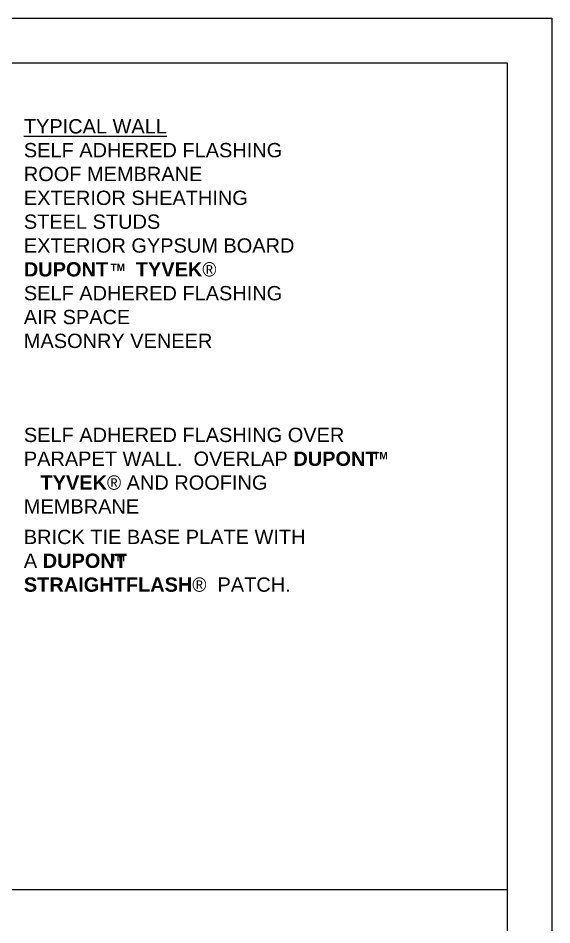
# Model space of a CAD drawing. Extents: x -30.3 to 51, y 0 to 66.
# Drawn here: x 33.07 to 51, y 35.56 to 66 of the extents above; entities that cross this region are included whole.
import ezdxf

# ---------------------------------------------------------------- set-up
doc = ezdxf.new("R2010")
doc.units = 0
doc.header["$LTSCALE"] = 1.5
doc.header["$MEASUREMENT"] = 0
doc.layers.get('DEFPOINTS').update_dxf_attribs({"linetype": 'CONTINUOUS'})
for name, color, linetype in [('8X11-TTB$0$B', 5, 'CONTINUOUS'), ('TEXT', 7, 'CONTINUOUS'), ('TITLE', 7, 'CONTINUOUS')]:
    doc.layers.add(name, color=color, linetype=linetype)
doc.styles.add('DETAILS', font='sanss___.ttf', dxfattribs={"height": 1})

msp = doc.modelspace()

# ---------------------------------------------------------------- linework, layer by layer
at = {"layer": '8X11-TTB$0$B', "color": 7}
for p, q in [((1.5, 64.5), (49.5, 64.5)), ((49.5, 64.5), (49.5, 1.5))]:
    msp.add_line(p, q, dxfattribs=at)
at = {"layer": 'DEFPOINTS'}
for p, q in [((0, 66), (51, 66)), ((51, 66), (51, 0))]:
    msp.add_line(p, q, dxfattribs=at)
at = {"layer": 'TITLE', "linetype": 'CONTINUOUS'}
msp.add_line((49.5, 36.745), (1.5, 36.745), dxfattribs=at)

# ---------------------------------------------------------------- texts
at = {"layer": 'TEXT', "style": 'DETAILS'}
for s, insert, char_height, attachment_point in [('{\\fArial|b0|i0|c0|p34;\\LTYPICAL WALL\\P\\lSELF ADHERED FLASHING}\\PROOF MEMBRANE\\PEXTERIOR SHEATHING\\PSTEEL STUDS \\PEXTERIOR GYPSUM BOARD\\P{\\fArial|b1|i0|c0|p34;DUPONT     TYVEK\\fSymbol|b0|i0|c2|p18;â }\\P{\\fArial|b0|i0|c0|p34;SELF ADHERED FLASHING\\PAIR SPACE\\PMASONRY VENEER}', (33.26, 62.609), 0.48, 1), ('{\\fSansSerif|b1|i0|c2|p2;TM}', (36.173, 57.634), 0.24, 4), ('{\\fSansSerif|b1|i0|c2|p2;TM}', (45.003, 51.313), 0.24, 4), ('{\\fSansSerif|b1|i0|c2|p2;TM}', (36.173, 47.888), 0.24, 4)]:
    msp.add_mtext(s, dxfattribs=dict(at, insert=insert, char_height=char_height, attachment_point=attachment_point))
at = {"layer": 'TEXT', "char_height": 0.48, "attachment_point": 1, "style": 'DETAILS'}
for s, insert, width in [('SELF ADHERED FLASHING OVER PARAPET WALL.  OVERLAP {\\fSansSerif|b1|i0|c2|p2;DUPONT     TYVEK\\fSymbol|b0|i0|c2|p18;â} AND ROOFING MEMBRANE', (33.26, 52.251), 12.16278), ('BRICK TIE BASE PLATE WITH  A {\\fSansSerif|b1|i0|c2|p2;DUPONT     STRAIGHTFLASH\\fSymbol|b0|i0|c2|p18;â}  PATCH.', (33.26, 48.826), 10.15656)]:
    msp.add_mtext(s, dxfattribs=dict(at, insert=insert, width=width))

doc.saveas('drawing.dxf')
